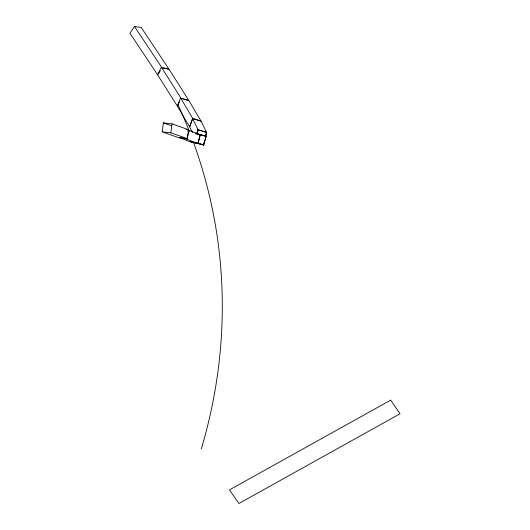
<?xml version="1.0" encoding="UTF-8"?>
<svg xmlns="http://www.w3.org/2000/svg" width="530" height="530" viewBox="0 0 530 530"><rect width="100%" height="100%" fill="white"/><g stroke="black" fill="none" stroke-linecap="round" stroke-linejoin="round"><path stroke-width="0.79" d="M206.19 136.356L206.561 132.314L197.882 129.751L197.511 133.785L206.19 136.356L203.619 145.015L196.524 142.915M203.619 145.015L203.845 142.59M162.207 131.857L163.359 122.894L172.018 123.854L188.561 129.711L187.408 138.674L178.756 137.714L162.207 131.857L170.865 132.818L187.408 138.674M170.865 132.818L172.018 123.854M189.071 130.373L200.161 134.845L197.981 143.63L186.891 139.151L189.071 130.373L187.501 129.989M197.922 143.736L200.28 134.998L206.097 136.21L203.739 144.948L189.23 141.384L195.04 142.596M196.716 133.686L197.882 129.751M205.859 134.68L206.561 132.314M205.865 134.779L206.64 132.46L201.069 121.085L192.523 118.402L189.66 126.889L192.45 132.573M196.796 133.633L197.836 130.546M192.582 119.356L189.607 126.763L177.331 106.079L180.604 97.937L192.88 118.621L201.128 121.211L188.852 100.534L182.108 98.408M179.425 101.912L177.331 106.033L157.536 74.71L161.378 67.158L181.174 98.474L188.852 100.581L169.063 69.258L162.915 67.575M134.487 26.5L162.2 68.158L168.938 69.112L141.219 27.454L134.487 26.5L129.949 33.204L157.662 74.862L160.385 70.835M186.202 129.452L188.561 129.711M195.948 133.553L206.097 136.21M198.591 134.468L200.161 134.845M180.611 137.628L186.891 139.151M197.981 143.63L189.349 141.53L179.73 137.654M195.537 133.712L200.28 134.998M195.828 142.809L203.739 144.948M206.64 132.46L198.094 129.777L192.523 118.402M198.339 139.238L199.896 139.728M163.359 122.894L171.634 125.822M187.825 131.261L189.309 131.857M193.503 142.411A639.909 553.618 -11 0 1 201.294 448.996M178.259 105.245A639.909 553.618 -11 0 1 189.131 130.811M390.656 400.157L229.483 489.872L238.884 503.5L400.051 413.784L390.656 400.157"/></g></svg>
